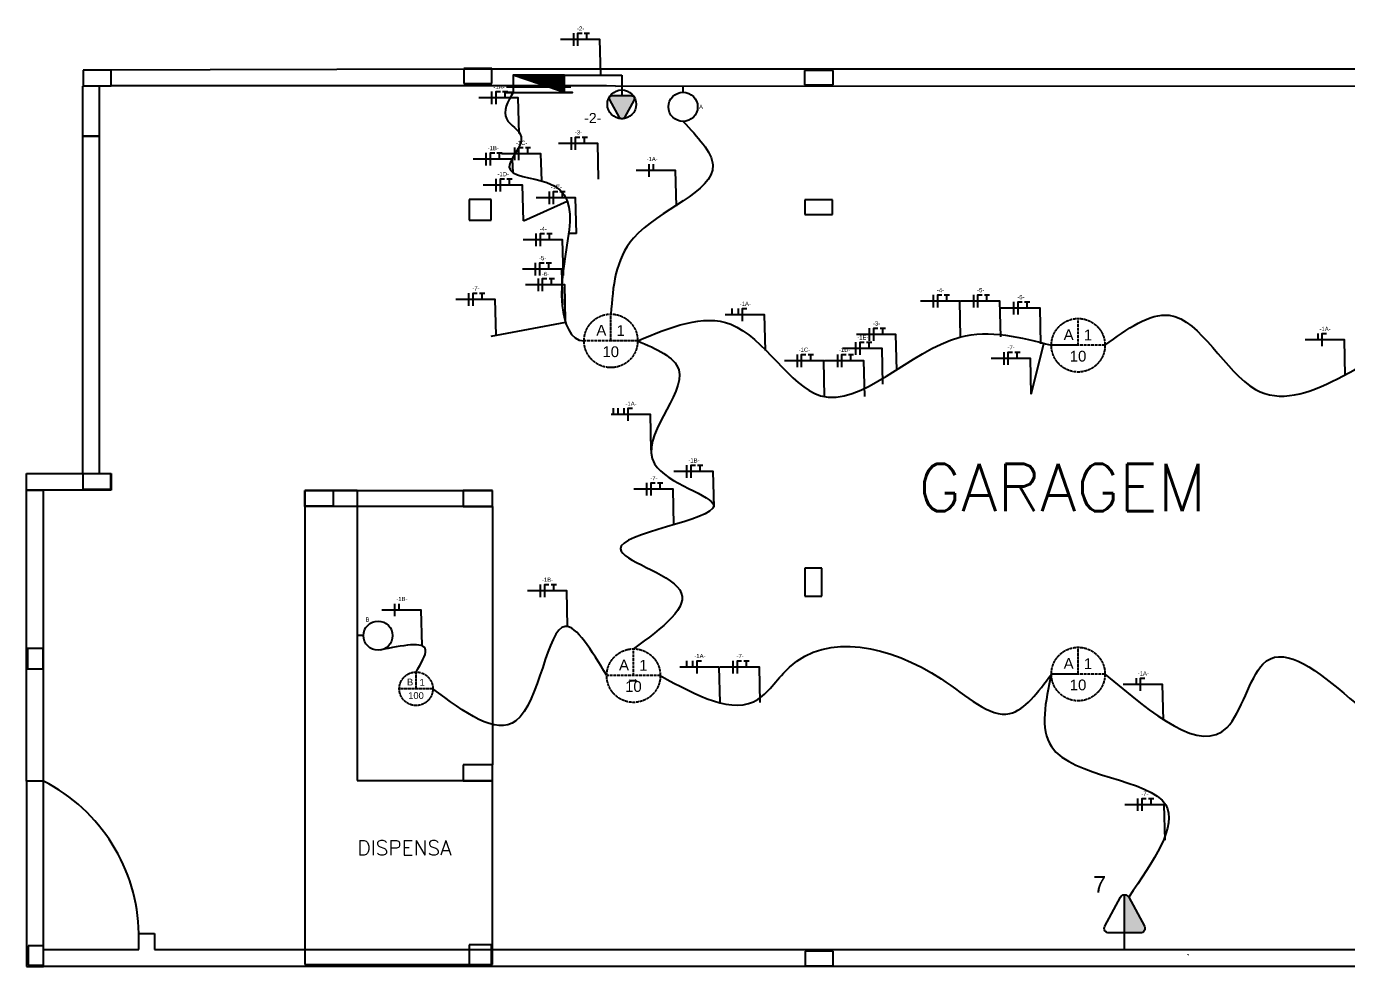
# Model space of a CAD drawing. Header units: millimetres. Extents: x -38738 to 42872, y -691 to 46851.
# Drawn here: x 737 to 11570, y -204 to 7510 of the extents above; entities that cross this region are included whole.
import ezdxf
from ezdxf.enums import TextEntityAlignment as Align

# ---------------------------------------------------------------- set-up
doc = ezdxf.new("R2010")
doc.units = ezdxf.units.MM
doc.linetypes.add('ACAD_ISO04W100', pattern=[30, 24, -3, 0, -3])
for name, color, linetype in [('ARQ-EIXOS', 2, 'ACAD_ISO04W100'), ('CARIMBO', 7, 'Continuous'), ('COTAS', 1, 'Continuous'), ('ELE-ELETRODUTOS', 5, 'Continuous'), ('ELE-FIAÇÃO', 10, 'Continuous'), ('ELETRODUTO_LAJE', 5, 'Continuous'), ('FUSION001', 7, 'Continuous'), ('TXT_0', 7, 'Continuous')]:
    doc.layers.add(name, color=color, linetype=linetype)
doc.styles.add('ROMANS', font='romans.shx')
doc.styles.get("Standard").update_dxf_attribs({"font": 'arial.ttf'})

# ---------------------------------------------------------------- blocks, each defined once
blk = doc.blocks.new('Adce_QDG-E')
h = blk.add_hatch()
h.set_pattern_fill('_U', color=256, scale=0.005, angle=135, style=0, pattern_type=0)
h.set_pattern_definition([(135, (42.11081354431852, 94.90834102808866), (-0.003535533905932738, -0.003535533905932738), [])])
h.paths.add_polyline_path([(-0.2999999999999972, 0.04999999999999005), (-0.2999999999999972, -0.1500000000000128), (0.3000000000000256, -0.1500000000000128)])
for p, q in [((-0.2999999999999972, 0.04999999999997584), (0.2999999999999972, -0.1500000000000128)), ((-0.3749265209709733, -0.009145585069028073), (0.3749265209709733, -0.009145585069028073))]:
    blk.add_line(p, q)
blk.add_lwpolyline([(0.3925803823116922, 0.04999999999997584), (-0.3925803823116922, 0.04999999999997584), (-0.2999999999999972, 0.04999999999997584), (-0.2999999999999972, -0.1500000000000128), (0.2999999999999972, -0.1500000000000128), (0.2999999999999972, 0.04999999999997584)], close=True)
at = {"flags": 8}
blk.add_attdef('DESCRIÇÃO', text='', height=0.09, dxfattribs=at).set_placement((-0.01152120122425515, 0.1829285856205232), align=Align.MIDDLE)
blk = doc.blocks.new('ADCE_INTS1')
blk.add_circle((0.06354707713963137, 0), 0.06354707713963137)
at = {"flags": 8}
for tag, p in [('$B', (0.1734664130738679, 0.1343043506363486)), ('$A', (0.1594087315203723, -0.1326152582064566))]:
    blk.add_attdef(tag, text='', height=0.09, dxfattribs=at).set_placement(p, align=Align.MIDDLE)

msp = doc.modelspace()

# ---------------------------------------------------------------- hatches: boundary and pattern name
for points in [[(5603.319835391623, 6763.741922498763, 0.5959122307021137), (5644.894278013209, 6763.741922505028), (5723.493941245844, 6909.002668934108, 0.5575365157902428), (5702.706719913407, 6942.637099574662), (5624.107056671659, 6942.637099574662), (5544.033488080829, 6942.637099574662, 0.5575365158798864), (5524.720172102029, 6909.002668928411)], [(9748.067123488872, 71.85567508988242), (9878.994526026188, 71.85567508988242, 0.5575365158798864), (9910.573514444171, 126.8509590232388), (9782.05607809627, 364.3651919320801, 0.2753635647215513), (9748.067123503773, 384.6196257162483)]]:
    msp.add_hatch(color=256).paths.add_polyline_path(points)

# ---------------------------------------------------------------- linework, layer by layer
msp.add_line((9748.067123488872, 71.85567508988242), (9748.067123503773, 384.6196257162483))
for points in [[(5624.107056662546, 7020.262023784388), (5624.107056671659, 6942.637099574662), (5702.706719913407, 6942.637099574662, -0.5575365157902452), (5723.493941245844, 6909.002668934108), (5644.894278013209, 6763.741922505028, -0.5959122318703696), (5603.31983535517, 6763.741922570815), (5524.720172102029, 6909.002668928411, -0.5789222739360856), (5545.507393432188, 6942.637099574662), (5624.107056671659, 6942.637099574662)], [(9748.067123507499, -55.06797621561054), (9748.067123488872, 71.85567508988242), (9619.549687219202, 71.85567508988242, -0.5575365157902452), (9585.560732529848, 126.8509590143913), (9714.078168784617, 364.3651919218355, -0.5959122318703696), (9782.056078163325, 364.3651918151991), (9910.573514444171, 126.8509590232388, -0.5789222739360856), (9876.584559758543, 71.85567508988242), (9748.067123488872, 71.85567508988242)]]:
    msp.add_lwpolyline(points, format="xyb")
msp.add_circle((5622.538843020267, 6870.978711385344), 118.2706285405729)
at = {"linetype": 'Continuous'}
msp.add_arc((231.305755082275, 43.3599312744758), 1428.214405347111, 0.9737721503533147, 63.10745042450603, dxfattribs=at)
at = {"layer": 'ARQ-EIXOS'}
for p, q in [((5533.395459558804, 4930.180475712176), (5533.395459558804, 5150.003866972069)), ((9367.788460230973, 4893.810974867604), (9367.788460230973, 5113.634366127497)), ((5753.218850817066, 4930.180475712448), (5313.572068296193, 4930.180475712448)), ((9587.611851489235, 4893.810974867876), (9147.965068968362, 4893.810974867876)), ((5719.276564379392, 2183.311196918364), (5719.276564379392, 2403.134588178256)), ((9367.788460230973, 2196.096692208518), (9367.788460230973, 2415.920083468411)), ((3934.895883904517, 2075.385415044019), (3934.895883904517, 2212.954427524917)), ((5939.099955637654, 2183.311196918636), (5499.453173116781, 2183.311196918636)), ((9587.611851489235, 2196.09669220879), (9147.965068968362, 2196.09669220879)), ((4072.464896384394, 2075.385415044189), (3797.326871421918, 2075.385415044189))]:
    msp.add_line(p, q, dxfattribs=at)
for centre, radius in [((5533.395459558804, 4930.180475712448), 219.8233912598003), ((9367.788460230973, 4893.810974867876), 219.8233912598003), ((5719.276564379392, 2183.311196918636), 219.8233912598003), ((9367.788460230973, 2196.09669220879), 219.8233912598003), ((3934.895883904517, 2075.385415044189), 137.5690124808397)]:
    msp.add_circle(centre, radius, dxfattribs=at)
at = {"layer": 'CARIMBO', "ltscale": 0.03}
for p, q in [((5494.593896923977, 7022.462023784388), (1432.863896923977, 7023.272023784388)), ((5571.173896923978, 7020.262023784388), (5495.593896865845, 7022.462023783475)), ((5571.173896923978, 7020.262023784388), (14122.96909041854, 7022.962023784388)), ((6125.516140580643, 6969.854826397858), (6125.516140580643, 7020.437042482102)), ((3503.106113008221, 2511.193138911738), (3452.523896923977, 2511.193138911738)), ((10195.77689692398, -62.73797621561118), (10275.50589692398, -62.73797621561118))]:
    msp.add_line(p, q, dxfattribs=at)
at = {"layer": 'COTAS', "ltscale": 0.03}
for p, q in [((4815.330845802906, 5915.022833058429), (5175.696098519261, 6075.920004108771)), ((5250.93072216355, 5810.602543618305), (5186.880958332905, 5810.602543618305)), ((6527.158930236259, 5195.937333772767), (6527.158930236259, 5144.127655282691)), ((5161.756278371066, 5080.811374621464), (4546.988118647769, 4964.853397320375)), ((8982.644494356404, 4493.158814470283), (9087.60160937148, 4916.237482111718)), ((5553.386686528625, 4376.479594090757), (5553.386686528625, 4324.669915600682)), ((5589.695669302426, 4376.479594090757), (5589.695669302426, 4324.669915600682)), ((6154.816324980762, 2305.602553759774), (6154.816324980762, 2253.792875269699))]:
    msp.add_line(p, q, dxfattribs=at)
at = {"layer": 'Defpoints', "ltscale": 0.03}
msp.add_line((4562.533896923977, 3571.781023784389), (4562.533896923977, 1451.522023784389), dxfattribs=at)
at = {"layer": 'ELE-ELETRODUTOS', "ltscale": 0.03}
for p, q in [((5152.996955023477, 7109.842361614662), (5624.032394508488, 7109.842361614662)), ((5624.032394508488, 7109.842361614662), (5624.032394508488, 7020.278712437502))]:
    msp.add_line(p, q, dxfattribs=at)
at = {"layer": 'ELE-FIAÇÃO'}
for points in [[(5450.583144575412, 7109.842361614662), (5443.649271856896, 7402.219680030945), (5120.605371461535, 7402.219680030945)], [(5228.05697621674, 7350.410001541114), (5228.05697621674, 7454.02935852102)], [(5262.266886576817, 7350.410001541114), (5262.266886576817, 7454.02935852102), (5296.806672237274, 7454.02935852102)], [(5315.473795705223, 7454.02935852102), (5358.64852778055, 7454.02935852102)], [(5336.197667101693, 7402.219680030945), (5336.197667101693, 7454.02935852102)], [(4557.742394548811, 6871.48449325666), (4557.742394548811, 6975.103850236566)], [(4591.952304908888, 6871.48449325666), (4591.952304908888, 6975.103850236566), (4626.492090569345, 6975.103850236566)], [(4645.159214037294, 6975.103850236566), (4688.333946112621, 6975.103850236566)], [(4665.883085433764, 6923.294171746491), (4665.883085433764, 6975.103850236566)], [(4780.268562907483, 6630.916853330208), (4773.334690188967, 6923.294171746491), (4450.290789793607, 6923.294171746491)], [(4744.118047398006, 6412.601284200729), (4744.118047398006, 6516.220641180636)], [(4778.327957758083, 6412.601284200729), (4778.327957758083, 6516.220641180636), (4812.867743418541, 6516.220641180636)], [(4831.53486688649, 6516.220641180636), (4874.709598961816, 6516.220641180636)], [(4852.258738282959, 6464.41096269056), (4852.258738282959, 6516.220641180636)], [(5432.43888215403, 6257.914858236362), (5425.505009435514, 6550.292176652645), (5102.461109040153, 6550.292176652645)], [(5209.912713795357, 6498.482498162814), (5209.912713795357, 6602.101855142721)], [(5244.122624155435, 6498.482498162814), (5244.122624155435, 6602.101855142721), (5278.662409815892, 6602.101855142721)], [(5297.329533283841, 6602.101855142721), (5340.504265359167, 6602.101855142721)], [(5318.05340468031, 6550.292176652645), (5318.05340468031, 6602.101855142721)], [(4732.064846596448, 6310.226821369681), (4726.668035780504, 6421.339586821014), (4403.624135385144, 6421.339586821014)], [(4511.075740140348, 6369.529908331183), (4511.075740140348, 6473.149265311089)], [(4545.285650500426, 6369.529908331183), (4545.285650500426, 6473.149265311089), (4579.825436160882, 6473.149265311089)], [(4598.492559628831, 6473.149265311089), (4641.667291704158, 6473.149265311089)], [(4619.216431025301, 6421.339586821014), (4619.216431025301, 6473.149265311089)], [(4966.644215756678, 6242.459775951083), (4959.710343038161, 6464.41096269056), (4636.666442642801, 6464.41096269056)], [(6071.334738422407, 6035.432434249577), (6064.400865703891, 6327.80975266586), (5741.356965308531, 6327.80975266586)], [(5848.808570063735, 6276.00007417603), (5848.808570063735, 6379.619431155936)], [(5883.018480423812, 6327.80975266586), (5883.018480423812, 6379.619431155936), (5883.018480423812, 6379.619431155936)], [(4815.330845802906, 5915.022833058429), (4808.39697308439, 6207.400151474711), (4485.353072689029, 6207.400151474711)], [(4592.804677444234, 6155.590472984881), (4592.804677444234, 6259.209829964787)], [(4627.014587804311, 6155.590472984881), (4627.014587804311, 6259.209829964787), (4661.554373464768, 6259.209829964787)], [(4680.221496932717, 6259.209829964787), (4723.396229008044, 6259.209829964787)], [(4700.945368329187, 6207.400151474711), (4700.945368329187, 6259.209829964787)], [(5250.93072216355, 5810.602543618305), (5243.996849445034, 6102.979862034588), (4920.952949049673, 6102.979862034588)], [(5028.404553804878, 6051.170183544757), (5028.404553804878, 6154.789540524664)], [(5062.614464164955, 6051.170183544757), (5062.614464164955, 6154.789540524664), (5097.154249825412, 6154.789540524664)], [(5115.821373293361, 6154.789540524664), (5158.996105368687, 6154.789540524664)], [(5136.545244689831, 6102.979862034588), (5136.545244689831, 6154.789540524664)], [(5143.479117408338, 5466.415546711957), (5136.545244689823, 5758.79286512824), (4813.501344294462, 5758.79286512824)], [(4920.952949049666, 5706.983186638409), (4920.952949049666, 5810.602543618315)], [(4955.162859409744, 5706.983186638409), (4955.162859409744, 5810.602543618315), (4989.702645070201, 5810.602543618315)], [(5008.369768538149, 5810.602543618315), (5051.544500613476, 5810.602543618315)], [(5029.093639934619, 5758.79286512824), (5029.093639934619, 5810.602543618315)], [(4915.887826982507, 5466.522403849571), (4915.887826982507, 5570.141760829477)], [(4950.097737342585, 5466.522403849571), (4950.097737342585, 5570.141760829477), (4984.637523003042, 5570.141760829477)], [(5003.304646470991, 5570.141760829477), (5046.479378546317, 5570.141760829477)], [(5024.02851786746, 5518.332082339401), (5024.02851786746, 5570.141760829477)], [(5138.41399534118, 5225.954763923119), (5131.480122622664, 5518.332082339401), (4808.436222227303, 5518.332082339401)], [(4938.864690059065, 5336.787504202586), (4938.864690059065, 5440.406861182492)], [(4973.074600419142, 5336.787504202586), (4973.074600419142, 5440.406861182492), (5007.614386079599, 5440.406861182492)], [(5026.281509547548, 5440.406861182492), (5069.456241622875, 5440.406861182492)], [(5047.005380944018, 5388.597182692417), (5047.005380944018, 5440.406861182492)], [(4368.766143033534, 5218.044499198056), (4368.766143033534, 5321.663856177962)], [(4402.976053393611, 5218.044499198056), (4402.976053393611, 5321.663856177962), (4437.515839054068, 5321.663856177962)], [(4456.182962522017, 5321.663856177962), (4499.357694597344, 5321.663856177962)], [(4476.906833918487, 5269.854177687886), (4476.906833918487, 5321.663856177962)], [(5161.390858417737, 5096.219864276134), (5154.456985699221, 5388.597182692417), (4831.41308530386, 5388.597182692417)], [(4591.292311392206, 4977.476859271604), (4584.35843867369, 5269.854177687886), (4261.31453827833, 5269.854177687886)], [(8403.10465024994, 4963.013242410977), (8396.170777531424, 5255.39056082726), (8073.126877136063, 5255.39056082726)], [(8180.578481891267, 5203.580882337429), (8180.578481891267, 5307.200239317335)], [(8214.788392251345, 5203.580882337429), (8214.788392251345, 5307.200239317335), (8249.3281779118, 5307.200239317335)], [(8267.99530137975, 5307.200239317335), (8311.170033455077, 5307.200239317335)], [(8288.71917277622, 5255.39056082726), (8288.71917277622, 5307.200239317335)], [(8733.082423363825, 4963.013242410967), (8726.14855064531, 5255.39056082725), (8403.104650249948, 5255.39056082725)], [(8510.556255005153, 5203.580882337419), (8510.556255005153, 5307.200239317325)], [(8544.76616536523, 5203.580882337419), (8544.76616536523, 5307.200239317325), (8579.305951025686, 5307.200239317325)], [(8597.973074493635, 5307.200239317325), (8641.147806568963, 5307.200239317325)], [(8618.696945890106, 5255.39056082725), (8618.696945890106, 5307.200239317325)], [(8840.098741520664, 5146.167723025786), (8840.098741520664, 5249.787080005692)], [(8874.308651880741, 5146.167723025786), (8874.308651880741, 5249.787080005692), (8908.848437541197, 5249.787080005692)], [(8927.515561009146, 5249.787080005692), (8970.690293084474, 5249.787080005692)], [(8948.239432405617, 5197.977401515616), (8948.239432405617, 5249.787080005692)], [(6801.811322926853, 4851.750336866408), (6794.877450208337, 5144.127655282691), (6471.833549812976, 5144.127655282691)], [(6579.285154568181, 5144.127655282691), (6579.285154568181, 5195.937333772767)], [(6613.495064928258, 5092.31797679286), (6613.495064928258, 5195.937333772767), (6648.034850588715, 5195.937333772767)], [(9062.624909879336, 4905.600083099333), (9055.691037160821, 5197.977401515616), (8732.64713676546, 5197.977401515616)], [(7656.29309286918, 4930.431007336844), (7656.29309286918, 5034.05036431675)], [(7690.503003229258, 4930.431007336844), (7690.503003229258, 5034.05036431675), (7725.042788889715, 5034.05036431675)], [(7743.709912357664, 5034.05036431675), (7786.88464443299, 5034.05036431675)], [(7764.433783754133, 4982.240685826675), (7764.433783754133, 5034.05036431675)], [(11336.47077645836, 4937.553321987672), (11336.47077645836, 4989.363000477748)], [(11370.68068681844, 4885.743643497842), (11370.68068681844, 4989.363000477748), (11405.22047247889, 4989.363000477748)], [(7543.337306456257, 4815.777650338904), (7543.337306456257, 4919.39700731881)], [(7878.819261227853, 4689.863367410392), (7871.885388509337, 4982.240685826675), (7548.841488113976, 4982.240685826675)], [(7577.547216816334, 4815.777650338904), (7577.547216816334, 4919.39700731881), (7612.087002476791, 4919.39700731881)], [(7630.75412594474, 4919.39700731881), (7673.928858020066, 4919.39700731881)], [(7651.47799734121, 4867.587328828735), (7651.47799734121, 4919.39700731881)], [(11558.99694481703, 4645.17600357139), (11552.06307209851, 4937.553321987672), (11229.01917170315, 4937.553321987672)], [(7287.088743960836, 4474.353012996652), (7280.154871242319, 4766.730331412935), (6957.110970846959, 4766.730331412935)], [(7064.562575602164, 4714.920652923104), (7064.562575602164, 4818.54000990301)], [(7098.772485962241, 4714.920652923104), (7098.772485962241, 4818.54000990301), (7133.312271622699, 4818.54000990301)], [(7151.979395090648, 4818.54000990301), (7195.154127165973, 4818.54000990301)], [(7172.703266487117, 4766.730331412935), (7172.703266487117, 4818.54000990301)], [(7617.06651707472, 4474.353012996642), (7610.132644356204, 4766.730331412925), (7287.088743960843, 4766.730331412925)], [(7394.540348716047, 4714.920652923094), (7394.540348716047, 4818.540009903)], [(7428.750259076125, 4714.920652923094), (7428.750259076125, 4818.540009903), (7463.290044736582, 4818.540009903)], [(7765.863474814929, 4575.210010412452), (7758.929602096413, 4867.587328828735), (7435.885701701052, 4867.587328828735)], [(7481.957168204531, 4818.540009903), (7525.131900279857, 4818.540009903)], [(7502.681039601001, 4766.730331412925), (7502.681039601001, 4818.540009903)], [(8982.644494356404, 4493.158814470283), (8975.710621637889, 4785.536132886566), (8652.666721242527, 4785.536132886566)], [(8760.118325997732, 4733.726454396735), (8760.118325997732, 4837.345811376641)], [(8794.32823635781, 4733.726454396735), (8794.32823635781, 4837.345811376641), (8828.868022018265, 4837.345811376641)], [(8847.535145486214, 4837.345811376641), (8890.709877561541, 4837.345811376641)], [(8868.259016882685, 4785.536132886566), (8868.259016882685, 4837.345811376641)], [(5641.821893634347, 4324.669915600682), (5641.821893634347, 4376.479594090757)], [(5676.031803994425, 4272.860237110851), (5676.031803994425, 4376.479594090757), (5710.571589654882, 4376.479594090757)], [(5864.34806199302, 4032.292597184399), (5857.414189274504, 4324.669915600682), (5534.370288879143, 4324.669915600682)], [(6157.917861197206, 3806.792675032059), (6157.917861197206, 3910.412032011965)], [(6192.127771557283, 3806.792675032059), (6192.127771557283, 3910.412032011965), (6226.66755721774, 3910.412032011965)], [(6245.334680685689, 3910.412032011965), (6288.509412761015, 3910.412032011965)], [(6266.058552082159, 3858.60235352189), (6266.058552082159, 3910.412032011965)], [(6380.444029555878, 3566.225035105607), (6373.510156837362, 3858.60235352189), (6050.466256442001, 3858.60235352189)], [(6051.162113718827, 3419.581527438177), (6044.228241000311, 3711.958845854459), (5721.18434060495, 3711.958845854459)], [(5828.635945360154, 3660.149167364629), (5828.635945360154, 3763.768524344535)], [(5862.845855720232, 3660.149167364629), (5862.845855720232, 3763.768524344535), (5897.385641380689, 3763.768524344535)], [(5916.052764848638, 3763.768524344535), (5959.227496923964, 3763.768524344535)], [(5936.776636245108, 3711.958845854459), (5936.776636245108, 3763.768524344535)], [(4955.885834272172, 2827.865960283118), (4955.885834272172, 2931.485317263024)], [(4990.09574463225, 2827.865960283118), (4990.09574463225, 2931.485317263024), (5024.635530292707, 2931.485317263024)], [(5043.302653760656, 2931.485317263024), (5086.477385835982, 2931.485317263024)], [(5064.026525157125, 2879.675638772948), (5064.026525157125, 2931.485317263024)], [(5178.412002630845, 2587.298320356665), (5171.478129912329, 2879.675638772948), (4848.434229516968, 2879.675638772948)], [(3983.663646226301, 2429.155825022122), (3976.729773507785, 2721.533143438405), (3653.685873112425, 2721.533143438405)], [(3761.137477867629, 2669.723464948574), (3761.137477867629, 2773.342821928481)], [(3795.347388227707, 2721.533143438405), (3795.347388227707, 2773.342821928481), (3795.347388227707, 2773.342821928481)], [(6206.942549312684, 2253.792875269699), (6206.942549312684, 2305.602553759774)], [(6241.152459672761, 2201.983196779868), (6241.152459672761, 2305.602553759774), (6275.692245333218, 2305.602553759774)], [(6536.920322426568, 2201.983196779858), (6536.920322426568, 2305.602553759764)], [(6571.130232786645, 2201.983196779858), (6571.130232786645, 2305.602553759764), (6605.670018447102, 2305.602553759764)], [(6624.337141915051, 2305.602553759764), (6667.511873990377, 2305.602553759764)], [(6645.061013311521, 2253.792875269689), (6645.061013311521, 2305.602553759764)], [(6429.468717671356, 1961.415556853416), (6422.53484495284, 2253.792875269699), (6099.490944557479, 2253.792875269699)], [(6759.44649078524, 1961.415556853406), (6752.512618066724, 2253.792875269689), (6429.468717671363, 2253.792875269689)], [(10067.50798970758, 1818.416677810712), (10060.57411698906, 2110.793996226995), (9737.530216593705, 2110.793996226995)], [(9844.981821348909, 2110.793996226995), (9844.981821348909, 2162.60367471707)], [(9879.191731708986, 2058.984317737164), (9879.191731708986, 2162.60367471707), (9913.731517369444, 2162.60367471707)], [(10080.61746379501, 831.898858690779), (10073.6835910765, 1124.276177107062), (9750.639690681135, 1124.276177107062)], [(9858.09129543634, 1072.466498617231), (9858.09129543634, 1176.085855597137)], [(9892.301205796417, 1072.466498617231), (9892.301205796417, 1176.085855597137), (9926.840991456873, 1176.085855597137)], [(9945.508114924822, 1176.085855597137), (9988.68284700015, 1176.085855597137)], [(9966.231986321292, 1124.276177107062), (9966.231986321292, 1176.085855597137)]]:
    msp.add_lwpolyline(points, dxfattribs=at)
at = {"layer": 'ELETRODUTO_LAJE', "ltscale": 0.03}
for points in [[(4730.316209210451, 6968.948779676993), (4675.90174959111, 6753.221705668847), (4797.671776346859, 6604.559861765568), (4699.420313477738, 6356.302399589079), (5007.714056753422, 6229.965844329666), (5134.193737363581, 5219.273221928131), (5313.572068296193, 4930.180475712448), (5313.572068299003, 4930.180475712448)], [(6125.516140580643, 6730.497168062829), (6369.722187148804, 6371.483704062614), (5718.069743363918, 5771.956159744122), (5533.395459558804, 5150.003866972069)], [(5753.218850818605, 4930.180475712448), (6517.242732441828, 5066.401301582283), (7253.678397320215, 4480.007277093425), (8395.687092089109, 4959.784140647459), (9147.965068971173, 4893.810974867876)], [(9587.611851490774, 4893.810974867876), (10114.33718123207, 5139.748814450047), (10822.29123242898, 4531.992804026712), (12249.26144036902, 4996.097334788631), (13222.30783223134, 4996.097334788631)], [(5753.218850818605, 4930.180475712448), (6089.906906983357, 4693.576104115758), (5891.165725452058, 3921.510621690278), (6376.977052446902, 3575.919373116973), (5611.456214462436, 3222.975142275268), (6097.783785051572, 2887.861929499708), (5719.276564379392, 2403.134588178436)], [(5499.453173116781, 2183.311196918636), (5159.023388948772, 2587.230878347432), (4754.684932884989, 1813.067119934248), (4072.464896384394, 2075.385415044191)], [(5939.099955637654, 2183.311196918636), (6743.089628205635, 1991.328612514406), (6998.163922860876, 2253.627537077971), (8243.52530534461, 2156.202325283611), (8806.188515491143, 1871.420506953003), (9147.965068968362, 2196.09669220879)], [(9587.611851490774, 2196.09669220879), (10589.99421726638, 1758.128931345303), (10884.20760779148, 2278.110609364693), (12355.27411033532, 1509.442112420146), (13218.93625594152, 2196.096692208791)], [(3934.895883904517, 2212.954427525029), (4012.792928779043, 2392.626780386091), (3639.065015175404, 2392.626780386091)], [(9147.965068968362, 2196.09669220879), (9147.965068968362, 1600.726624181378), (10085.67615182932, 1122.463479607753), (9782.056078163325, 364.3651918151991)]]:
    msp.add_spline(points, degree=3, dxfattribs=at)
at = {"layer": 'FUSION001'}
for p, q in [((4326.283896923977, 7160.532023784388), (1202.433896923977, 7151.662023784388)), ((1432.863896923977, 7151.662023784388), (1202.433896923977, 7151.662023784388)), ((1202.433896923977, 7151.662023784388), (1202.433896923977, 7023.272023784388)), ((1432.863896923977, 7023.272023784388), (1432.863896923977, 7151.662023784388)), ((4555.373896923978, 7163.802023784388), (4326.283896923977, 7163.802023784388)), ((4326.283896923977, 7163.802023784388), (4326.283896923977, 7160.532023784388)), ((4326.283896923977, 7160.532023784388), (4326.283896923977, 7042.522023784388)), ((4555.373896923978, 7160.532023784388), (4326.283896923977, 7160.532023784388)), ((4555.373896923978, 7160.532023784388), (4555.373896923978, 7163.802023784388)), ((4555.373896923978, 7042.522023784388), (4555.373896923978, 7160.532023784388)), ((19124.26389692398, 7160.532023784388), (4555.373896923978, 7160.532023784388)), ((4326.283896923977, 7042.522023784388), (4555.373896923978, 7042.522023784388)), ((7356.913896923978, 7147.912023784388), (7121.183896923977, 7147.912023784388)), ((7121.183896923977, 7147.912023784388), (7121.183896923977, 7030.042023784388)), ((7356.913896923978, 7030.042023784388), (7356.913896923978, 7147.912023784388)), ((1197.353896923977, 7020.262023784388), (1197.353896923977, 6608.902023784389)), ((1336.543896923978, 7020.262023784388), (1197.353896923977, 7020.262023784388)), ((1202.433896923977, 7023.272023784388), (1432.863896923977, 7023.272023784388)), ((1336.543896923978, 6608.902023784389), (1336.543896923978, 7020.262023784388)), ((7121.183896923977, 7030.042023784388), (7356.913896923978, 7030.042023784388)), ((1197.353896923977, 6608.902023784389), (1336.543896923978, 6608.902023784389)), ((1197.353896923977, 6608.902023784389), (1197.353896923977, 3841.822023784389)), ((1336.543896923978, 6608.902023784389), (1197.353896923977, 6608.902023784389)), ((1336.543896923978, 3841.822023784389), (1336.543896923978, 6608.902023784389)), ((4551.823896923977, 6088.852023784389), (4371.243896923977, 6088.852023784389)), ((4371.243896923977, 6088.852023784389), (4371.243896923977, 5919.052023784388)), ((4551.823896923977, 5919.052023784388), (4551.823896923977, 6088.852023784389)), ((7352.693896923977, 6088.062023784389), (7125.553896923978, 6088.062023784389)), ((7125.553896923978, 6088.062023784389), (7125.553896923978, 5966.262023784388)), ((7352.693896923977, 5966.262023784388), (7352.693896923977, 6088.062023784389)), ((7125.553896923978, 5966.262023784388), (7352.693896923977, 5966.262023784388)), ((4371.243896923977, 5919.052023784388), (4551.823896923977, 5919.052023784388)), ((737.4638969239777, 3704.357023784389), (737.4638969239777, 3841.822023784389)), ((737.4638969239777, 3841.822023784389), (1433.103896923977, 3841.822023784389)), ((1197.353896923977, 3841.822023784389), (1336.543896923978, 3841.822023784389)), ((1429.843896923978, 3839.514023784389), (1200.753896923977, 3839.514023784389)), ((1200.753896923977, 3839.514023784389), (1200.753896923977, 3712.839023784389)), ((1429.843896923978, 3712.839023784389), (1429.843896923978, 3839.514023784389)), ((1433.103896923977, 3841.822023784389), (1433.103896923977, 3704.357023784389)), ((1433.103896923977, 3704.357023784389), (737.4638969239777, 3704.357023784389)), ((737.4638969239777, 1317.122023784389), (737.4638969239777, 3704.357023784389)), ((737.4638969239777, 3704.357023784389), (874.5838969239767, 3704.357023784389)), ((874.5838969239767, 3704.357023784389), (874.5838969239767, 2406.532023784388)), ((1200.753896923977, 3712.839023784389), (1429.843896923978, 3712.839023784389)), ((3023.003896923978, 3703.459023784389), (3023.003896923978, -187.0079762156116)), ((3452.523896923977, 3703.459023784389), (3023.003896923978, 3703.459023784389)), ((3258.143896923978, 3703.459023784389), (3023.003896923978, 3703.459023784389)), ((3023.003896923978, 3703.459023784389), (3023.003896923978, 3577.463023784389)), ((3023.003896923978, 3571.781023784389), (3023.003896923978, 3703.459023784389)), ((3023.003896923978, 3703.459023784389), (4562.533896923977, 3703.459023784389)), ((3258.143896923978, 3577.463023784389), (3258.143896923978, 3703.459023784389)), ((3452.523896923977, 3703.459023784389), (3452.523896923977, 1323.782023784389)), ((4562.533896923977, 3703.459023784389), (4322.223896923978, 3703.459023784389)), ((4322.223896923978, 3703.459023784389), (4322.223896923978, 3571.781023784389)), ((4562.533896923977, 3571.781023784389), (4562.533896923977, 3703.459023784389)), ((3023.003896923978, 3577.463023784389), (3258.143896923978, 3577.463023784389)), ((4322.223896923978, 3571.781023784389), (3023.003896923978, 3571.781023784389)), ((4322.223896923978, 3571.781023784389), (4562.533896923977, 3571.781023784389)), ((4322.223896923978, 3571.781023784389), (4322.223896923978, 3571.781023784389)), ((4562.533896923977, 3571.781023784389), (4322.223896923978, 3571.781023784389)), ((7263.173896923978, 3065.752023784389), (7124.153896923978, 3065.752023784389)), ((7124.153896923978, 3065.752023784389), (7124.153896923978, 2834.052023784389)), ((7263.173896923978, 2834.052023784389), (7263.173896923978, 3065.752023784389)), ((7124.153896923978, 2834.052023784389), (7263.173896923978, 2834.052023784389)), ((874.5838969239767, 2406.532023784388), (747.1638969239784, 2406.532023784388)), ((747.1638969239784, 2406.532023784388), (747.1638969239784, 2237.652023784389)), ((875.8338969239767, 2406.532023784388), (874.5838969239767, 2406.532023784388)), ((874.5838969239767, 2406.532023784388), (874.5838969239767, 2237.652023784389)), ((875.8338969239767, 2237.652023784389), (875.8338969239767, 2406.532023784388)), ((747.1638969239784, 2237.652023784389), (874.5838969239767, 2237.652023784389)), ((874.5838969239767, 2237.652023784389), (875.8338969239767, 2237.652023784389)), ((874.5838969239767, 2237.652023784389), (874.5838969239767, 1317.122023784389)), ((5688.023896923977, 2142.472023784389), (5698.273896923977, 2138.092023784389)), ((5699.063896923978, 2139.932023784389), (5688.813896923978, 2144.312023784389)), ((5728.723896923978, 2139.932023784389), (5699.063896923978, 2139.932023784389)), ((5739.713896923978, 2144.852023784389), (5728.723896923978, 2139.932023784389)), ((5729.543896923978, 2138.102023784389), (5740.533896923977, 2143.032023784389)), ((4562.533896923977, 1451.522023784389), (4322.223896923978, 1451.522023784389)), ((4322.223896923978, 1451.522023784389), (4322.223896923978, 1323.782023784389)), ((4562.533896923977, 1319.852023784389), (4562.533896923977, 1451.522023784389)), ((737.4638969239777, 1317.122023784389), (737.4638969239777, -204.2679762156109)), ((877.3138969239781, 1317.122023784389), (737.4638969239777, 1317.122023784389)), ((874.5838969239767, 1317.122023784389), (737.4638969239777, 1317.122023784389)), ((877.3138969239781, -35.21797621561166), (877.3138969239781, 1317.122023784389)), ((3452.523896923977, 1323.782023784389), (4322.223896923978, 1323.782023784389)), ((4322.223896923978, 1323.782023784389), (4322.223896923978, 1319.852023784389)), ((4322.223896923978, 1323.782023784389), (4562.533896923977, 1323.782023784389)), ((4322.223896923978, 1319.852023784389), (4562.533896923977, 1319.852023784389)), ((4562.533896923977, 1319.852023784389), (4562.533896923977, 1323.782023784389)), ((4562.533896923977, 1319.852023784389), (4562.533896923977, 1319.852023784389)), ((4562.533896923977, -187.0079762156116), (4562.533896923977, 1319.852023784389)), ((1659.313896923977, -62.73797621561118), (1659.313896923977, 67.6320237843887)), ((1659.313896923977, 67.6320237843887), (1789.153896923977, 67.6320237843887)), ((1789.153896923977, 67.6320237843887), (1789.153896923977, -62.73797621561118)), ((877.3138969239781, -35.21797621561166), (753.2238969239779, -35.21797621561166)), ((753.2238969239779, -35.21797621561166), (753.2238969239779, -192.0279762156111)), ((877.8638969239773, -35.21797621561166), (877.3138969239781, -35.21797621561166)), ((877.3138969239781, -192.0279762156111), (877.3138969239781, -35.21797621561166)), ((877.3138969239781, -192.0279762156111), (877.3138969239781, -62.73797621561118)), ((877.3138969239781, -62.73797621561118), (877.8638969239773, -62.73797621561118)), ((877.8638969239773, -62.73797621561118), (877.8638969239773, -35.21797621561166)), ((877.8638969239773, -192.0279762156111), (877.8638969239773, -62.73797621561118)), ((877.8638969239773, -62.73797621561118), (1659.313896923977, -62.73797621561118)), ((1789.153896923977, -62.73797621561118), (4369.663896923978, -62.73797621561118)), ((4554.013896923978, -25.69797621561122), (4369.663896923978, -25.69797621561122)), ((4369.663896923978, -25.69797621561122), (4369.663896923978, -62.73797621561118)), ((4369.663896923978, -62.73797621561118), (4369.663896923978, -187.0079762156116)), ((4369.663896923978, -62.73797621561118), (4554.013896923978, -62.73797621561118)), ((4554.013896923978, -62.73797621561118), (4554.013896923978, -25.69797621561122)), ((4554.013896923978, -187.0079762156116), (4554.013896923978, -62.73797621561118)), ((4554.013896923978, -62.73797621561118), (10195.77689692398, -62.73797621561118)), ((7357.333896923978, -77.32797621561133), (7128.153896923978, -77.32797621561133)), ((7128.153896923978, -77.32797621561133), (7128.153896923978, -197.9479762156112)), ((7357.333896923978, -197.9479762156112), (7357.333896923978, -77.32797621561133)), ((10275.50589692398, -62.73797621561118), (15534.51389692398, -62.73797621561118)), ((737.4638969239777, -204.2679762156109), (877.3138969239781, -204.2679762156109)), ((753.2238969239779, -192.0279762156111), (877.3138969239781, -192.0279762156111)), ((877.3138969239781, -192.0279762156111), (877.8638969239773, -192.0279762156111)), ((877.3138969239781, -204.2679762156109), (877.3138969239781, -192.0279762156111)), ((877.3138969239781, -204.2679762156109), (877.3138969239781, -192.0279762156111)), ((19124.26389692398, -204.2679762156109), (877.3138969239781, -204.2679762156109)), ((3023.003896923978, -187.0079762156116), (4369.663896923978, -187.0079762156116)), ((4369.663896923978, -187.0079762156116), (4554.013896923978, -187.0079762156116)), ((4369.663896923978, -187.0079762156116), (4369.663896923978, -187.0079762156116)), ((4369.663896923978, -187.0079762156116), (4554.013896923978, -187.0079762156116)), ((4554.013896923978, -187.0079762156116), (4562.533896923977, -187.0079762156116)), ((7128.153896923978, -197.9479762156112), (7357.333896923978, -197.9479762156112))]:
    msp.add_line(p, q, dxfattribs=at)
msp.add_arc((10268.95289692398, -105.437976215611), 2, 270, 0, dxfattribs=at)
msp.add_open_spline([(5491.443896770477, 7020.26202378422), (5491.443896770477, 7020.26202378422)], degree=1, dxfattribs=at)
for points, degree, knots in [([(5497.593896865845, 7022.462023783475), (5497.373896837234, 7022.462023783475), (5497.143896818161, 7022.462023783475), (5496.933897018433, 7022.462023783475), (5496.863896846771, 7022.462023783475), (5496.793896913528, 7022.462023783475), (5496.723896980286, 7022.462023783475), (5496.663896799088, 7022.462023783475), (5496.593896865845, 7022.462023783475), (5496.533896923065, 7022.462023783475), (5496.473896741867, 7022.462023783475), (5496.413896799088, 7022.462023783475), (5496.353896856308, 7022.462023783475), (5496.29389667511, 7022.462023783475), (5496.23389673233, 7022.462023783475), (5496.183897018433, 7022.462023783475), (5496.133896827698, 7022.462023783475), (5496.083896636963, 7022.462023783475), (5496.033896923065, 7022.462023783475), (5495.993896961212, 7022.462023783475), (5495.943896770477, 7022.462023783475), (5495.903896808624, 7022.462023783475), (5495.863896608353, 7022.462023783475), (5495.833896875381, 7022.462023783475), (5495.79389667511, 7022.462023783475), (5495.76389670372, 7022.462023783475), (5495.73389673233, 7022.462023783475), (5495.703896760941, 7022.462023783475), (5495.683896780014, 7022.462023783475), (5495.663896799088, 7022.462023783475), (5495.643896579742, 7022.462023783475), (5495.633896827698, 7022.462023783475), (5495.623896837234, 7022.462023783475), (5495.603896856308, 7022.462023783475), (5495.603896856308, 7022.462023783475), (5495.603896856308, 7022.462023783475), (5495.593896865845, 7022.462023783475)], 3, [0, 0, 0, 0, 0.336599, 0.336599, 0.336599, 0.448799, 0.448799, 0.448799, 0.560999, 0.560999, 0.560999, 0.673198, 0.673198, 0.673198, 0.7853979999999999, 0.7853979999999999, 0.7853979999999999, 0.897598, 0.897598, 0.897598, 1.0098, 1.0098, 1.0098, 1.122, 1.122, 1.122, 1.2342, 1.2342, 1.2342, 1.3464, 1.3464, 1.3464, 1.4586, 1.4586, 1.4586, 1.5708, 1.5708, 1.5708, 1.5708]), ([(5497.593896865845, 7022.462023783475), (5497.593896865845, 7022.292023785412), (5497.593896865845, 7022.132023783401), (5497.593896865845, 7022.022023783997), (5497.593896865845, 7021.922023784369), (5497.593896865845, 7021.832023784518), (5497.593896865845, 7021.752023784444), (5497.593896865845, 7021.712023783475), (5497.593896865845, 7021.672023784369), (5497.593896865845, 7021.64202378504), (5497.593896865845, 7021.61202378571), (5497.593896865845, 7021.582023784518), (5497.593896865845, 7021.562023784965), (5497.593896865845, 7021.532023783773), (5497.593896865845, 7021.512023786083), (5497.593896865845, 7021.502023784444), (5497.593896865845, 7021.482023783028), (5497.593896865845, 7021.472023785114), (5497.593896865845, 7021.462023785338), (5497.593896865845, 7021.462023785338), (5497.593896865845, 7021.462023785338)], 2, [0, 0, 0, 0.336599, 0.336599, 0.560999, 0.560999, 0.7853979999999999, 0.7853979999999999, 0.897598, 0.897598, 1.0098, 1.0098, 1.122, 1.122, 1.2342, 1.2342, 1.3464, 1.3464, 1.4586, 1.4586, 1.5708, 1.5708, 1.5708]), ([(5688.813896894455, 2144.312023783103), (5688.653896808624, 2144.152023784816), (5688.493896722794, 2143.992023784667), (5688.343896865845, 2143.842023784295), (5688.293896913528, 2143.792023785412), (5688.243896722794, 2143.752023784444), (5688.203896999359, 2143.702023783699), (5688.153896808624, 2143.652023784816), (5688.103896856308, 2143.61202378571), (5688.063896656036, 2143.562023783103), (5688.013896942139, 2143.522023783997), (5687.973896741867, 2143.472023785114), (5687.933896780014, 2143.432023784146), (5687.893896818161, 2143.39202378504), (5687.853896856308, 2143.352023784071), (5687.813896656036, 2143.312023784965), (5687.773896694183, 2143.282023783773), (5687.743896722794, 2143.242023784667), (5687.703896760941, 2143.212023785338), (5687.673896789551, 2143.182023784146), (5687.643896818161, 2143.152023784816), (5687.613896846771, 2143.11202378571), (5687.583896875381, 2143.092023784295), (5687.563896656036, 2143.062023784965), (5687.533896684647, 2143.042023785412), (5687.513896942139, 2143.022023783997), (5687.493896722794, 2143.002023784444), (5687.473896741867, 2142.982023783028), (5687.463896751404, 2142.962023785338), (5687.443897008896, 2142.952023783699), (5687.433896780014, 2142.932023786008), (5687.423896789551, 2142.922023784369), (5687.413897037506, 2142.922023784369), (5687.403896808624, 2142.912023784593), (5687.403896808624, 2142.902023782954), (5687.403896808624, 2142.902023782954), (5687.393896818161, 2142.902023782954)], 3, [0, 0, 0, 0, 0.336599, 0.336599, 0.336599, 0.448799, 0.448799, 0.448799, 0.560999, 0.560999, 0.560999, 0.673198, 0.673198, 0.673198, 0.7853979999999999, 0.7853979999999999, 0.7853979999999999, 0.897598, 0.897598, 0.897598, 1.0098, 1.0098, 1.0098, 1.122, 1.122, 1.122, 1.2342, 1.2342, 1.2342, 1.3464, 1.3464, 1.3464, 1.4586, 1.4586, 1.4586, 1.5708, 1.5708, 1.5708, 1.5708]), ([(5688.813896894455, 2144.312023783103), (5688.723896741867, 2144.102023784071), (5688.633896589279, 2143.902023784816), (5688.553896903992, 2143.702023783699), (5688.523896932602, 2143.64202378504), (5688.503896713257, 2143.582023784518), (5688.473896741867, 2143.512023786083), (5688.443896770477, 2143.452023783699), (5688.423896789551, 2143.39202378504), (5688.393896818161, 2143.332023784518), (5688.373896837234, 2143.282023783773), (5688.343896865845, 2143.222023785114), (5688.323896884918, 2143.162023784593), (5688.303896903992, 2143.11202378571), (5688.283896684647, 2143.062023784965), (5688.253896713257, 2143.01202378422), (5688.233896970749, 2142.962023785338), (5688.213896751404, 2142.922023784369), (5688.193896770477, 2142.872023783624), (5688.183896780014, 2142.832023782656), (5688.163896799088, 2142.792023785412), (5688.143896818161, 2142.752023784444), (5688.133896589279, 2142.722023783252), (5688.123896837234, 2142.692023783922), (5688.103896856308, 2142.652023782954), (5688.093896865845, 2142.632023785263), (5688.083896875381, 2142.602023784071), (5688.073896884918, 2142.572023784742), (5688.063896656036, 2142.562023784965), (5688.053896903992, 2142.54202378355), (5688.043896913528, 2142.522023783997), (5688.043896913528, 2142.51202378422), (5688.033896684647, 2142.492023784667), (5688.033896684647, 2142.482023784891), (5688.033896684647, 2142.482023784891), (5688.033896684647, 2142.472023783252), (5688.023896932602, 2142.472023783252)], 3, [0, 0, 0, 0, 0.336599, 0.336599, 0.336599, 0.448799, 0.448799, 0.448799, 0.560999, 0.560999, 0.560999, 0.673198, 0.673198, 0.673198, 0.7853979999999999, 0.7853979999999999, 0.7853979999999999, 0.897598, 0.897598, 0.897598, 1.0098, 1.0098, 1.0098, 1.122, 1.122, 1.122, 1.2342, 1.2342, 1.2342, 1.3464, 1.3464, 1.3464, 1.4586, 1.4586, 1.4586, 1.5708, 1.5708, 1.5708, 1.5708]), ([(5699.063896656036, 2139.932023784146), (5698.973896741867, 2139.722023785114), (5698.883896589279, 2139.522023783997), (5698.803896903992, 2139.322023784742), (5698.773896932602, 2139.26202378422), (5698.743896722794, 2139.192023783922), (5698.723896741867, 2139.132023785263), (5698.693896770477, 2139.072023784742), (5698.673896789551, 2139.01202378422), (5698.643896818161, 2138.952023783699), (5698.623896837234, 2138.89202378504), (5698.593896627426, 2138.842023784295), (5698.573896884918, 2138.782023785636), (5698.553896903992, 2138.732023784891), (5698.523896694183, 2138.682023784146), (5698.503896713257, 2138.632023785263), (5698.483896970749, 2138.582023784518), (5698.463896751404, 2138.54202378355), (5698.443896770477, 2138.492023784667), (5698.433896780014, 2138.452023785561), (5698.413897037506, 2138.412023784593), (5698.393896818161, 2138.372023783624), (5698.383896827698, 2138.342023784295), (5698.363896846771, 2138.302023785189), (5698.353896856308, 2138.272023783997), (5698.343896627426, 2138.242023784667), (5698.333896875381, 2138.222023783252), (5698.323896884918, 2138.192023783922), (5698.313896656036, 2138.172023786232), (5698.303896903992, 2138.152023784816), (5698.293896913528, 2138.142023783177), (5698.293896913528, 2138.122023783624), (5698.283896684647, 2138.112023783848), (5698.283896684647, 2138.102023784071), (5698.283896684647, 2138.102023784071), (5698.273896694183, 2138.092023784295), (5698.273896694183, 2138.092023784295)], 3, [0, 0, 0, 0, 0.336599, 0.336599, 0.336599, 0.448799, 0.448799, 0.448799, 0.560999, 0.560999, 0.560999, 0.673198, 0.673198, 0.673198, 0.7853979999999999, 0.7853979999999999, 0.7853979999999999, 0.897598, 0.897598, 0.897598, 1.0098, 1.0098, 1.0098, 1.122, 1.122, 1.122, 1.2342, 1.2342, 1.2342, 1.3464, 1.3464, 1.3464, 1.4586, 1.4586, 1.4586, 1.5708, 1.5708, 1.5708, 1.5708]), ([(5699.063896656036, 2139.932023784146), (5699.063896656036, 2139.702023783699), (5699.063896656036, 2139.482023783028), (5699.063896656036, 2139.272023783997), (5699.063896656036, 2139.202023783699), (5699.063896656036, 2139.132023785263), (5699.063896656036, 2139.062023784965), (5699.063896656036, 2138.992023784667), (5699.063896656036, 2138.932023784146), (5699.063896656036, 2138.862023783848), (5699.063896656036, 2138.802023783326), (5699.063896656036, 2138.742023784667), (5699.063896656036, 2138.682023784146), (5699.063896656036, 2138.632023785263), (5699.063896656036, 2138.572023782879), (5699.063896656036, 2138.51202378422), (5699.063896656036, 2138.462023785338), (5699.063896656036, 2138.412023784593), (5699.063896656036, 2138.362023783848), (5699.063896656036, 2138.322023782879), (5699.063896656036, 2138.282023783773), (5699.063896656036, 2138.232023784891), (5699.063896656036, 2138.202023785561), (5699.063896656036, 2138.162023784593), (5699.063896656036, 2138.132023785263), (5699.063896656036, 2138.102023784071), (5699.063896656036, 2138.072023782879), (5699.063896656036, 2138.04202378355), (5699.063896656036, 2138.022023785859), (5699.063896656036, 2138.002023784444), (5699.063896656036, 2137.982023784891), (5699.063896656036, 2137.972023785114), (5699.063896656036, 2137.952023785561), (5699.063896656036, 2137.942023783922), (5699.063896656036, 2137.942023783922), (5699.063896656036, 2137.932023784146), (5699.063896656036, 2137.932023784146)], 3, [0, 0, 0, 0, 0.336599, 0.336599, 0.336599, 0.448799, 0.448799, 0.448799, 0.560999, 0.560999, 0.560999, 0.673198, 0.673198, 0.673198, 0.7853979999999999, 0.7853979999999999, 0.7853979999999999, 0.897598, 0.897598, 0.897598, 1.0098, 1.0098, 1.0098, 1.122, 1.122, 1.122, 1.2342, 1.2342, 1.2342, 1.3464, 1.3464, 1.3464, 1.4586, 1.4586, 1.4586, 1.5708, 1.5708, 1.5708, 1.5708]), ([(5728.723896741867, 2139.932023784146), (5728.823896884918, 2139.722023785114), (5728.913896799088, 2139.522023783997), (5728.993896722794, 2139.332023782656), (5729.023896694183, 2139.26202378422), (5729.053896665573, 2139.202023783699), (5729.083896636963, 2139.14202378504), (5729.103896856308, 2139.082023784518), (5729.133896827698, 2139.022023783997), (5729.163896799088, 2138.962023785338), (5729.183896780014, 2138.902023782954), (5729.213896751404, 2138.852023785934), (5729.23389673233, 2138.79202378355), (5729.26389670372, 2138.742023784667), (5729.283896923065, 2138.692023783922), (5729.303896665573, 2138.64202378504), (5729.323896884918, 2138.592023784295), (5729.343896865845, 2138.552023785189), (5729.363896846771, 2138.502023784444), (5729.383896827698, 2138.462023785338), (5729.403896570206, 2138.422023784369), (5729.423896789551, 2138.382023785263), (5729.433896780014, 2138.352023785934), (5729.453896760941, 2138.322023782879), (5729.463896751404, 2138.282023783773), (5729.473896980286, 2138.26202378422), (5729.48389673233, 2138.232023784891), (5729.503896951675, 2138.212023783475), (5729.503896951675, 2138.192023783922), (5729.51389670372, 2138.172023786232), (5729.523896694183, 2138.152023784816), (5729.533896923065, 2138.142023783177), (5729.533896923065, 2138.132023785263), (5729.543896913528, 2138.112023783848), (5729.543896913528, 2138.112023783848), (5729.543896913528, 2138.112023783848), (5729.543896913528, 2138.102023784071)], 3, [0, 0, 0, 0, 0.336599, 0.336599, 0.336599, 0.448799, 0.448799, 0.448799, 0.560999, 0.560999, 0.560999, 0.673198, 0.673198, 0.673198, 0.7853979999999999, 0.7853979999999999, 0.7853979999999999, 0.897598, 0.897598, 0.897598, 1.0098, 1.0098, 1.0098, 1.122, 1.122, 1.122, 1.2342, 1.2342, 1.2342, 1.3464, 1.3464, 1.3464, 1.4586, 1.4586, 1.4586, 1.5708, 1.5708, 1.5708, 1.5708]), ([(5739.713896751404, 2144.852023784071), (5739.873896837234, 2144.692023783922), (5740.033896923065, 2144.54202378355), (5740.183896780014, 2144.392023783177), (5740.23389673233, 2144.342023786157), (5740.283896923065, 2144.29202378355), (5740.333896636963, 2144.242023782805), (5740.383896827698, 2144.202023783699), (5740.423896789551, 2144.152023784816), (5740.473896980286, 2144.102023784071), (5740.513896942139, 2144.062023783103), (5740.563896894455, 2144.022023783997), (5740.603896856308, 2143.972023785114), (5740.643896818161, 2143.942023785785), (5740.683896780014, 2143.902023784816), (5740.723896980286, 2143.862023783848), (5740.753896951675, 2143.822023784742), (5740.793896913528, 2143.792023785412), (5740.823896884918, 2143.752023784444), (5740.863896846771, 2143.722023785114), (5740.893896818161, 2143.692023785785), (5740.923896789551, 2143.66202378273), (5740.943897008896, 2143.64202378504), (5740.973896980286, 2143.61202378571), (5740.993896722794, 2143.582023784518), (5741.013896942139, 2143.562023783103), (5741.033896684647, 2143.542023785412), (5741.053896665573, 2143.522023783997), (5741.073896884918, 2143.512023786083), (5741.083896875381, 2143.492023784667), (5741.103896856308, 2143.482023783028), (5741.113896846771, 2143.472023785114), (5741.123896837234, 2143.462023785338), (5741.133896827698, 2143.452023783699), (5741.133896827698, 2143.452023783699), (5741.133896827698, 2143.452023783699), (5741.133896827698, 2143.442023785785)], 3, [0, 0, 0, 0, 0.336599, 0.336599, 0.336599, 0.448799, 0.448799, 0.448799, 0.560999, 0.560999, 0.560999, 0.673198, 0.673198, 0.673198, 0.7853979999999999, 0.7853979999999999, 0.7853979999999999, 0.897598, 0.897598, 0.897598, 1.0098, 1.0098, 1.0098, 1.122, 1.122, 1.122, 1.2342, 1.2342, 1.2342, 1.3464, 1.3464, 1.3464, 1.4586, 1.4586, 1.4586, 1.5708, 1.5708, 1.5708, 1.5708]), ([(5739.713896751404, 2144.852023784071), (5739.813896894455, 2144.652023784816), (5739.903897047043, 2144.442023783922), (5739.98389673233, 2144.252023784444), (5740.01389670372, 2144.192023785785), (5740.043896913528, 2144.122023785487), (5740.073896884918, 2144.062023783103), (5740.103896856308, 2144.002023784444), (5740.123896837234, 2143.942023785785), (5740.153896570206, 2143.882023783401), (5740.173896789551, 2143.832023784518), (5740.203896760941, 2143.772023783997), (5740.223896980286, 2143.712023783475), (5740.253896951675, 2143.66202378273), (5740.273896694183, 2143.61202378571), (5740.293896913528, 2143.562023783103), (5740.313896894455, 2143.522023783997), (5740.333896636963, 2143.472023785114), (5740.353896856308, 2143.432023784146), (5740.373896598816, 2143.39202378504), (5740.393896818161, 2143.352023784071), (5740.413896799088, 2143.312023784965), (5740.423896789551, 2143.272023783997), (5740.443896770477, 2143.242023784667), (5740.453896760941, 2143.212023785338), (5740.463896751404, 2143.182023784146), (5740.473896980286, 2143.162023784593), (5740.493896722794, 2143.132023783401), (5740.493896722794, 2143.11202378571), (5740.503896951675, 2143.092023784295), (5740.513896942139, 2143.072023784742), (5740.523896694183, 2143.062023784965), (5740.523896694183, 2143.052023783326), (5740.533896923065, 2143.042023785412), (5740.533896923065, 2143.042023785412), (5740.533896923065, 2143.032023783773), (5740.533896923065, 2143.032023783773)], 3, [0, 0, 0, 0, 0.336599, 0.336599, 0.336599, 0.448799, 0.448799, 0.448799, 0.560999, 0.560999, 0.560999, 0.673198, 0.673198, 0.673198, 0.7853979999999999, 0.7853979999999999, 0.7853979999999999, 0.897598, 0.897598, 0.897598, 1.0098, 1.0098, 1.0098, 1.122, 1.122, 1.122, 1.2342, 1.2342, 1.2342, 1.3464, 1.3464, 1.3464, 1.4586, 1.4586, 1.4586, 1.5708, 1.5708, 1.5708, 1.5708]), ([(10268.95289683342, -105.4379762150347), (10269.17789673805, -105.4379762150347), (10269.40089678764, -105.4379762150347), (10269.61389684677, -105.4379762150347), (10269.68289661407, -105.4379762150347), (10269.75189685822, -105.4379762150347), (10269.82089686394, -105.4379762150347), (10269.88589692116, -105.4379762150347), (10269.9518969059, -105.4379762150347), (10270.0168967247, -105.4379762150347), (10270.07789683342, -105.4379762150347), (10270.13889694214, -105.4379762150347), (10270.19989681244, -105.4379762150347), (10270.25589680672, -105.4379762150347), (10270.31189680099, -105.4379762150347), (10270.36689686775, -105.4379762150347), (10270.41689682007, -105.4379762150347), (10270.46689677238, -105.4379762150347), (10270.5168967247, -105.4379762150347), (10270.55989670753, -105.4379762150347), (10270.60289692879, -105.4379762150347), (10270.64689683914, -105.4379762150347), (10270.68289685249, -105.4379762150347), (10270.71889662743, -105.4379762150347), (10270.7548968792, -105.4379762150347), (10270.78389668465, -105.4379762150347), (10270.81189680099, -105.4379762150347), (10270.84089684486, -105.4379762150347), (10270.86189675331, -105.4379762150347), (10270.88189697266, -105.4379762150347), (10270.90289664268, -105.4379762150347), (10270.91589689255, -105.4379762150347), (10270.92789673805, -105.4379762150347), (10270.9408967495, -105.4379762150347), (10270.94489693642, -105.4379762150347), (10270.94889688492, -105.4379762150347), (10270.95289683342, -105.4379762150347)], 3, [0, 0, 0, 0, 0.336599, 0.336599, 0.336599, 0.448799, 0.448799, 0.448799, 0.560999, 0.560999, 0.560999, 0.673198, 0.673198, 0.673198, 0.7853979999999999, 0.7853979999999999, 0.7853979999999999, 0.897598, 0.897598, 0.897598, 1.0098, 1.0098, 1.0098, 1.122, 1.122, 1.122, 1.2342, 1.2342, 1.2342, 1.3464, 1.3464, 1.3464, 1.4586, 1.4586, 1.4586, 1.5708, 1.5708, 1.5708, 1.5708])]:
    msp.add_open_spline(points, degree=degree, knots=knots, dxfattribs=at)

# ---------------------------------------------------------------- block references
at = {"layer": 'TXT_0'}
for name, p, xscale, yscale, zscale, rotation in [('Adce_QDG-E', (4941.656582116964, 7004.172175161395), 704.4679096883841, 704.4679096883841, 704.4679096883841, 180), ('ADCE_INTS1', (6125.516140580643, 6730.497168062829), 1883.3097375123, 1883.3097375123, 1883.3097375123, 90)]:
    msp.add_blockref(name, p, dxfattribs=dict(at, xscale=xscale, yscale=yscale, zscale=zscale, rotation=rotation))
at = {"layer": 'TXT_0', "xscale": 1883.3097375123, "yscale": 1883.3097375123, "zscale": 1883.3097375123}
msp.add_blockref('ADCE_INTS1', (3503.106113008224, 2511.193138911738), dxfattribs=at)

# ---------------------------------------------------------------- texts
at = {"flags": 8}
for tag, height, p in [('-2-', 34.53978565995399, (5285.288695194017, 7492.706127062536)), ('-1A-', 34.53978565995399, (4614.974113526088, 7013.780618778082)), ('A', 34.53978565995399, (6272.790813610249, 6850.175997230342)), ('-2-', 82.93023197505268, (5384.639166097153, 6758.781339255963)), ('-3-', 34.53978565995399, (5267.144432772635, 6640.778623684237)), ('-1B-', 34.53978565995399, (4568.307459117626, 6511.826033852605)), ('-1C-', 34.53978565995399, (4801.349766375282, 6554.897409722152)), ('-1A-', 34.53978565995399, (5872.011602833216, 6422.130489080136)), ('-1D-', 34.53978565995399, (4650.036396421511, 6297.886598506303)), ('-1E-', 34.53978565995399, (5085.636272782155, 6193.46630906618)), ('-4-', 34.53978565995399, (4978.184668026944, 5849.279312159832)), ('-5-', 34.53978565995399, (4973.119545959785, 5608.818529370993)), ('-6-', 34.53978565995399, (4996.096409036342, 5479.083629724008)), ('-7-', 34.53978565995399, (4425.997862010811, 5360.340624719478)), ('-4-', 34.53978565995399, (8237.810200868546, 5345.877007858851)), ('-5-', 34.53978565995399, (8567.787973982431, 5345.877007858841)), ('-1A-', 34.53978565995399, (6636.516873545458, 5234.614102314283)), ('-6-', 34.53978565995399, (8897.330460497942, 5288.463848547208)), ('A', 87.95650230537034, (5455.090226667476, 5017.442433593647)), ('1', 87.95650230537034, (5613.358743237959, 5014.587474386631)), ('-3-', 34.53978565995399, (7713.524811846458, 5072.727132858266)), ('A', 87.95650230537034, (9289.483227339646, 4981.072932749075)), ('1', 87.95650230537034, (9447.751743910128, 4978.217973542059)), ('-1A-', 34.53978565995399, (11393.70249543563, 5028.039769019264)), ('10', 87.95650230537034, (5532.230066058108, 4840.991033485414)), ('-1C-', 34.53978565995399, (7121.79429457944, 4857.216778444526)), ('-1E-', 34.53978565995399, (7600.569025433534, 4958.073775860326)), ('-7-', 34.53978565995399, (8817.35004497501, 4876.022579918157)), ('-1D-', 34.53978565995399, (7451.772067693325, 4857.216778444516)), ('10', 87.95650230537034, (9366.623066730277, 4804.621532640842)), ('-1A-', 34.53978565995399, (5699.053612611625, 4415.156362632273)), ('-1B-', 34.53978565995399, (6215.149580174483, 3949.088800553482)), ('-7-', 34.53978565995399, (5885.867664337432, 3802.445292886051)), ('-1B-', 34.53978565995399, (5013.11755324945, 2970.16208580454)), ('-1B-', 34.53978565995399, (3818.369196844907, 2812.019590469997)), ('B', 34.53978565995399, (3536.178119101463, 2643.784789938198)), ('A', 87.95650230537034, (5640.971331488064, 2270.573154799835)), ('1', 87.95650230537034, (5799.239848058547, 2267.718195592818)), ('-1A-', 34.53978565995399, (6264.174268289961, 2344.27932230129)), ('-7-', 34.53978565995399, (6594.152041403845, 2344.27932230128)), ('A', 87.95650230537034, (9289.483227339646, 2283.358650089989)), ('1', 87.95650230537034, (9447.751743910128, 2280.503690882972)), ('-1A-', 34.53978565995399, (9902.213540326185, 2201.280443258586)), ('B', 55.04459327132253, (3885.891210201659, 2129.995351248265)), ('1', 55.04459327132253, (3984.938192447858, 2128.208671875649)), ('10', 87.95650230537034, (5718.111170878696, 2094.121754691601)), ('10', 87.95650230537034, (9366.623066730277, 2106.907249981756)), ('100', 55.04459327132253, (3934.166561915062, 2019.569228147187)), ('-7-', 34.53978565995399, (9915.323014413618, 1214.762624138653)), ('7', 135.5983011008856, (9543.512256388902, 470.7284488871337))]:
    msp.add_attdef(tag, text='', height=height, dxfattribs=at).set_placement(p, align=Align.MIDDLE)
at = {"layer": 'FUSION001', "ltscale": 0.03, "style": 'ROMANS'}
for s, height, p in [('GARAGEM', 388.1667340871372, (8056.975297188568, 3531.974238180568)), ('DISPENSA', 121.0761590134353, (3452.523896923977, 709.0560683467629))]:
    msp.add_text(s, height=height, dxfattribs=at).set_placement(p)

doc.saveas('drawing.dxf')
